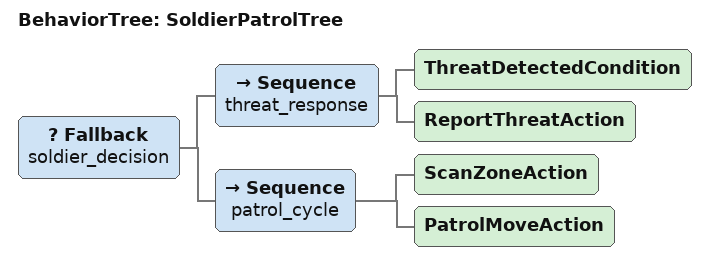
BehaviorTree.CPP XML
<root BTCPP_format="4">
  <BehaviorTree ID="SoldierPatrolTree">
    <Fallback name="soldier_decision">

      <!-- ══ Branch A: 上报已发现的威胁 ══════════════════════════════════ -->
      <Sequence name="threat_response">
        <ThreatDetectedCondition/>

        <ReportThreatAction/>
      </Sequence>

      <!-- ══ Branch B: 正常巡逻循环 ══════════════════════════════════════ -->
      <Sequence name="patrol_cycle">
        <ScanZoneAction/>

        <PatrolMoveAction/>
      </Sequence>

    </Fallback>
  </BehaviorTree>
</root>
